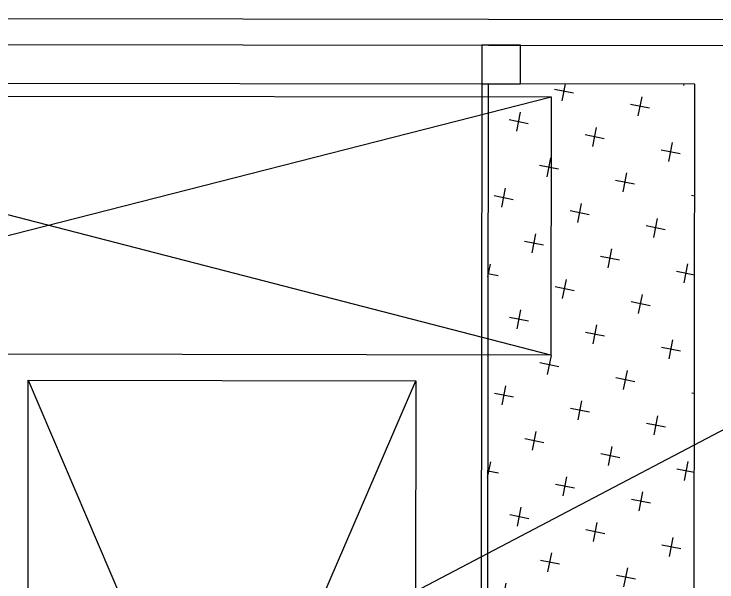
# Model space of a CAD drawing. Header units: inches. Extents: x 12 to 407, y 13 to 268.
# Drawn here: x 73.046 to 75.768, y 229.541 to 231.741 of the extents above; entities that cross this region are included whole.
import ezdxf

# ---------------------------------------------------------------- set-up
doc = ezdxf.new("R2010")
doc.units = ezdxf.units.IN
doc.header["$MEASUREMENT"] = 0
for name, color, linetype in [('SITE_20200109$0$AA-CON', 2, 'Continuous'), ('SITE_20200109$0$AA-VOID', 10, 'Continuous'), ('SITE_20200109$0$출력안됨', 155, 'Continuous')]:
    doc.layers.add(name, color=color, linetype=linetype)

msp = doc.modelspace()

# ---------------------------------------------------------------- hatches: boundary and pattern name
h = msp.add_hatch()
h.set_pattern_fill('CROSS', color=8, scale=600, angle=78.8038, style=0)
h.set_pattern_definition([(78.80379, (-176.62415, -16.31994), (-0.11802008, 0.17627061), [0.07500002, -0.22500005]), (168.80383, (-176.58008, -16.29043), (-0.17627094, -0.11801986), [0.07500015, -0.22500044])])
h.paths.add_polyline_path([(75.6823, 231.4694), (74.8823, 231.4705), (74.879, 229.0955), (75.679, 229.0944)])

# ---------------------------------------------------------------- linework, layer by layer
at = {"color": 8}
for p, q in [((74.8575, 231.6205, -109.4067), (74.8573, 231.4705, -109.4067)), ((75.0075, 231.6203, -109.4067), (74.8575, 231.6205, -109.4067)), ((75.0073, 231.4703, -109.4067), (75.0075, 231.6203, -109.4067)), ((71.0573, 231.4757, -109.4067), (74.8573, 231.4705, -109.4067)), ((74.8573, 231.4705, -109.4067), (74.8497, 225.9705, -109.4067)), ((74.8573, 231.4705, -109.4067), (75.0073, 231.4703, -109.4067)), ((74.8823, 231.4705, -109.4067), (74.879, 229.0955, -109.4067)), ((75.6823, 231.4694, -109.4067), (74.8823, 231.4705, -109.4067)), ((75.679, 229.0944, -109.4067), (75.6823, 231.4694, -109.4067))]:
    msp.add_line(p, q, dxfattribs=at)
at = {"layer": 'SITE_20200109$0$AA-CON', "color": 8}
for p, q in [((70.8076, 231.7261, -109.4067), (78.8076, 231.7151, -109.4067)), ((70.9075, 231.6259, -109.4067), (78.7075, 231.6152, -109.4067))]:
    msp.add_line(p, q, dxfattribs=at)
at = {"layer": 'SITE_20200109$0$AA-VOID', "color": 8}
for p, q in [((71.2259, 230.4255, -109.4067), (75.1262, 231.4201, -109.4067)), ((75.1248, 230.4201, -109.4067), (71.2272, 231.4255, -109.4067)), ((71.2272, 231.4255, -109.4067), (75.1262, 231.4201, -109.4067)), ((75.1262, 231.4201, -109.4067), (75.1248, 230.4201, -109.4067)), ((75.1248, 230.4201, -109.4067), (71.2259, 230.4255, -109.4067)), ((73.0967, 226.8229, -109.4067), (73.1015, 230.3229, -109.4067)), ((73.0967, 226.8229, -109.4067), (74.6015, 230.3209, -109.4067)), ((73.1015, 230.3229, -109.4067), (74.5967, 226.8209, -109.4067)), ((73.1015, 230.3229, -109.4067), (74.6015, 230.3209, -109.4067)), ((74.6015, 230.3209, -109.4067), (74.5967, 226.8209, -109.4067))]:
    msp.add_line(p, q, dxfattribs=at)
at = {"layer": 'SITE_20200109$0$출력안됨', "color": 8}
for p in [(60.2076, 231.7406, -109.4067), (60.1942, 221.9406, -109.4067)]:
    msp.add_line(p, (78.8076, 231.7151, -109.4067), dxfattribs=at)

doc.saveas('drawing.dxf')
